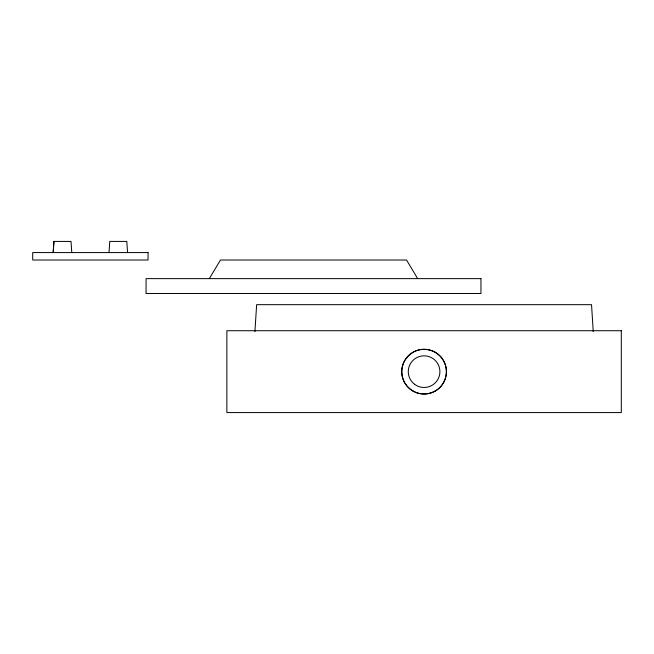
<?xml version="1.0" encoding="UTF-8"?>
<svg xmlns="http://www.w3.org/2000/svg" width="654" height="654" viewBox="0 0 654 654"><rect width="100%" height="100%" fill="white"/><g stroke="black" fill="none" stroke-linecap="round" stroke-linejoin="round"><path stroke-width="0.98" d="M254.921 331.627L256.638 304.674L591.535 304.674L593.243 331.627M53.203 252.575L53.939 241.416L71.024 241.416L71.768 252.575M109.014 252.575L109.758 241.416L126.811 241.416L127.555 252.575M53.162 252.575L53.914 241.416M209.313 278.629L220.472 260.022L406.526 260.022L417.693 278.629M405.627 359.087L404.548 360.844A22.195 22.023 -90 0 0 404.605 382.574L405.701 384.323M442.537 384.217L443.616 382.459A22.195 22.023 -90 0 0 443.559 360.73L442.464 358.981A22.367 22.301 -90 0 0 434.894 352.122L433.046 351.206A22.342 22.334 -90 0 0 425.051 349.35L422.991 349.35A22.342 22.334 90 0 0 415.012 351.255L413.164 352.179M435 391.125L433.161 392.048A22.342 22.334 -90 0 1 425.174 393.978L423.113 393.961A22.342 22.334 -90 0 1 415.127 392.13L413.271 391.19M442.537 384.315A22.367 22.301 -90 0 1 435 391.223M413.353 391.288A22.367 22.301 -90 0 1 405.774 384.421M405.701 359.087A22.367 22.301 -90 0 1 413.238 352.179M148.049 252.575L32.7 252.575L32.7 260.022L148.049 260.022L148.049 252.575M480.952 278.629L146.055 278.629L146.055 293.507L480.952 293.507L480.952 278.629M621.3 330.72L226.864 330.72L226.864 412.584L621.3 412.584L621.3 330.72M412.094 390.487A22.326 22.326 0 0 0 446.388 372.625A22.326 22.326 0 0 0 413.769 351.852A22.326 22.326 0 0 0 412.094 390.487M414.456 384.2A15.81 15.81 0 0 0 439.766 373.72A15.81 15.81 0 0 0 418.029 357.043A15.81 15.81 0 0 0 414.456 384.2"/></g></svg>
